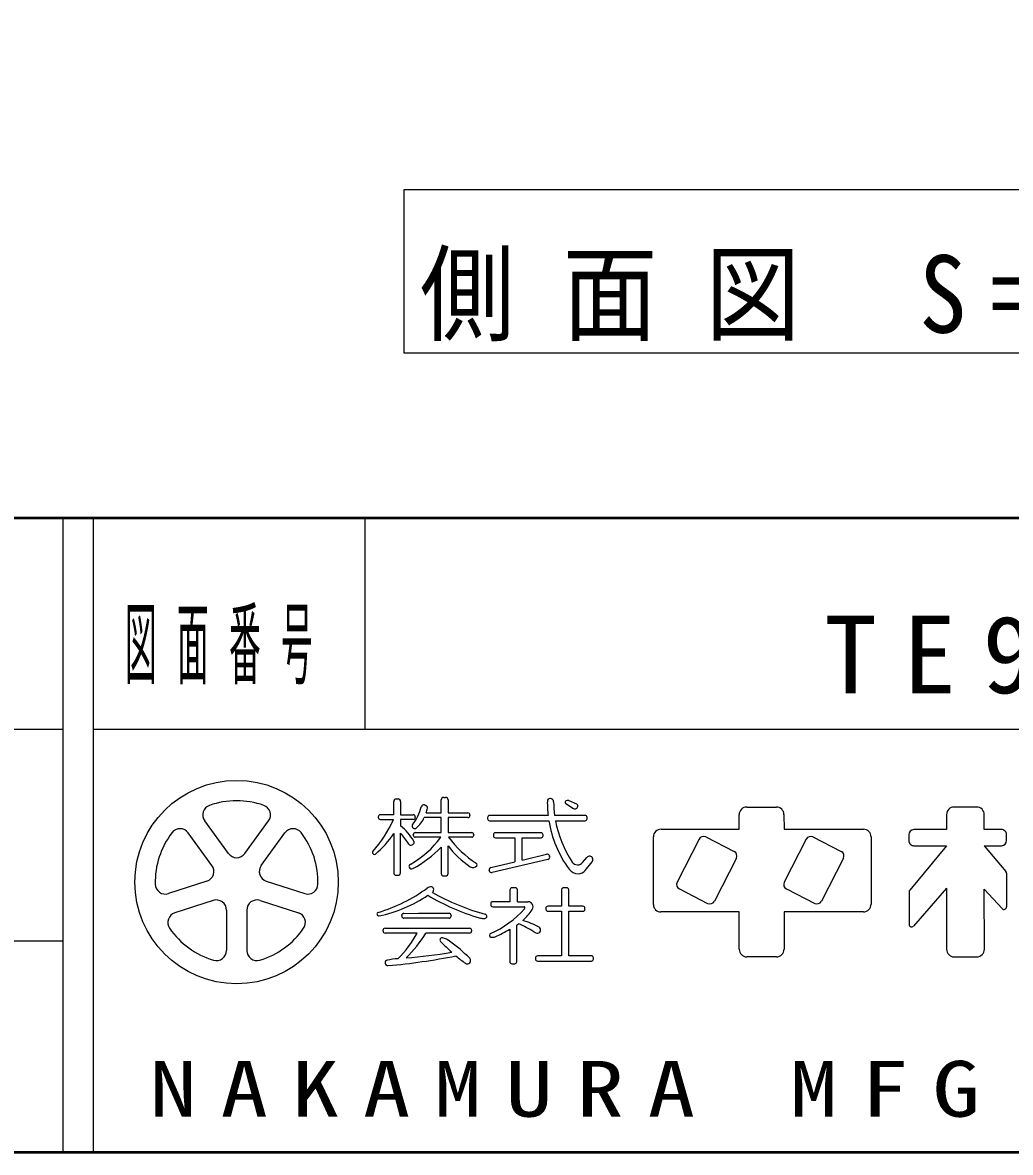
# Model space of a CAD drawing. Units: millimetres at full size; details may follow other scales. Extents: x 0 to 22500, y 0 to 15420.
# Drawn here: x 18580 to 20543, y 0 to 2245 of the extents above; entities that cross this region are included whole.
import ezdxf

# ---------------------------------------------------------------- set-up
doc = ezdxf.new("R2010")
doc.units = ezdxf.units.MM
doc.layers.add('FMT-TXT', color=2, linetype='Continuous')
doc.layers.add('外形', color=7, linetype='Continuous', lineweight=13)
doc.layers.add('文字', color=2, linetype='Continuous', lineweight=25)
doc.styles.add('ＭＳ ゴシック', font='')
doc.styles.get('ＭＳ ゴシック').set_extended_font_data('MS Gothic')

msp = doc.modelspace()

# ---------------------------------------------------------------- linework, layer by layer
at = {"layer": '外形', "lineweight": 50}
msp.add_line((22500, 1260), (0, 1260), dxfattribs=at)
at = {"layer": '外形', "lineweight": 25}
for p, q in [((18660, 1260), (18660, 0)), ((18720, 1260), (18720, 0)), ((18660, 840), (12900, 840)), ((22500, 840), (18720, 840)), ((18660, 420), (9600, 420))]:
    msp.add_line(p, q, dxfattribs=at)
at = {"layer": '外形', "color": 3, "lineweight": 25}
msp.add_line((19260, 1260), (19260, 840), dxfattribs=at)
at = {"layer": '外形', "color": 2, "lineweight": 25}
for p, q in [((19317.298, 670.85), (19317.298, 697.427)), ((19322.338, 702.467), (19325.837, 702.467)), ((19330.877, 697.429), (19330.891, 670.85)), ((19411.607, 674.449), (19411.607, 700.316)), ((19416.647, 705.356), (19420.33, 705.356)), ((19425.37, 700.325), (19425.416, 674.449)), ((19628.726, 703.104), (19627.62, 703.104)), ((19658.829, 697.902), (19658.583, 697.656)), ((19665.043, 699.116), (19680.341, 692.66)), ((19378.357, 690.444), (19381.02, 689.632)), ((19381.884, 674.449), (19411.607, 674.449)), ((19425.416, 674.449), (19464.813, 674.449)), ((19658.924, 693.806), (19673.425, 683.703)), ((19682.674, 686.082), (19682.74, 686.214)), ((20018.811, 686.266), (20077.627, 686.266)), ((20475.652, 686.266), (20430.988, 686.266)), ((18988.824, 593.797), (18941.699, 658.659)), ((19021.443, 593.797), (19068.568, 658.659)), ((19286.654, 666.818), (19286.654, 665.702)), ((19290.683, 661.67), (19316.653, 661.652)), ((19317.298, 670.85), (19290.686, 670.85)), ((19330.891, 670.85), (19356.181, 670.85)), ((19356.183, 661.67), (19330.891, 661.652)), ((19330.891, 661.652), (19330.891, 649.143)), ((19360.213, 666.818), (19360.213, 665.702)), ((19411.607, 665.412), (19377.98, 665.412)), ((19411.607, 635.338), (19411.607, 665.412)), ((19464.806, 665.344), (19425.416, 665.412)), ((19425.416, 665.412), (19425.416, 635.338)), ((19468.845, 670.417), (19468.845, 669.376)), ((19503.681, 665.538), (19503.681, 663.124)), ((19624.058, 669.57), (19507.713, 669.57)), ((19507.713, 659.092), (19625.393, 659.092)), ((19697.439, 669.658), (19637.067, 669.586)), ((19638.765, 659.092), (19697.444, 659.092)), ((19701.476, 663.124), (19701.476, 665.626)), ((20003.691, 642.163), (20003.691, 671.146)), ((20092.747, 671.246), (20092.939, 642.163)), ((20415.868, 671.19), (20415.781, 641.391)), ((20490.772, 641.391), (20490.772, 671.146)), ((18956.204, 570.098), (18909.079, 634.96)), ((19054.063, 570.098), (19101.188, 634.96)), ((19317.298, 633.358), (19317.298, 555.719)), ((19330.786, 555.712), (19330.891, 634.083)), ((19356.083, 630.334), (19356.083, 631.348)), ((19356.271, 644.136), (19356.35, 644.086)), ((19360.118, 635.38), (19411.607, 635.338)), ((19425.416, 635.338), (19472.429, 635.338)), ((19476.461, 631.306), (19476.461, 630.332)), ((19515.316, 631.1), (19515.316, 629.29)), ((19610.005, 635.132), (19519.348, 635.132)), ((19614.037, 629.215), (19614.037, 631.1)), ((19848.42, 642.233), (20003.691, 642.163)), ((20092.939, 642.163), (20250.638, 642.163)), ((20340.835, 631.311), (20340.835, 619.465)), ((20415.781, 641.391), (20350.915, 641.391)), ((20524.909, 641.568), (20490.772, 641.391)), ((20535.041, 619.523), (20535.041, 631.488)), ((19353.777, 610.858), (19355.193, 611.556)), ((19410.644, 626.302), (19360.115, 626.302)), ((19411.607, 606.787), (19411.607, 554.492)), ((19425.366, 554.487), (19425.416, 609.428)), ((19472.428, 626.3), (19426.49, 626.302)), ((19519.34, 625.258), (19557.792, 625.182)), ((19557.792, 625.183), (19557.792, 577.468)), ((19572.384, 580.967), (19572.384, 625.183)), ((19572.384, 625.183), (19610.005, 625.183)), ((19833.293, 492.822), (19833.293, 627.113)), ((19923.97, 622.364), (19880.496, 537.042)), ((19937.527, 626.769), (19993.706, 598.144)), ((20136.79, 622.364), (20093.316, 537.042)), ((20150.347, 626.769), (20206.526, 598.144)), ((20265.758, 627.043), (20265.758, 493.018)), ((20415.781, 609.443), (20342.616, 521.236)), ((20350.924, 609.385), (20415.781, 609.443)), ((20490.772, 609.443), (20524.961, 609.443)), ((20490.772, 609.443), (20533.865, 557.991)), ((19277.083, 592.724), (19276.442, 593.148)), ((19572.384, 580.967), (19620.949, 592.616)), ((19626.985, 589.048), (19627.117, 588.567)), ((19692.706, 576.015), (19700.859, 586.019)), ((19998.111, 584.587), (19954.638, 499.265)), ((20210.931, 584.587), (20167.458, 499.265)), ((19347.934, 567.186), (19348.259, 566.458)), ((19481.874, 568.546), (19482.606, 569.39)), ((19510.519, 566.129), (19557.792, 577.468)), ((19623.414, 582.328), (19512.862, 556.252)), ((19682.573, 571.375), (19682.939, 571.375)), ((19697.654, 560.06), (19711.646, 577.228)), ((18946.124, 539.075), (18869.875, 514.3)), ((19064.143, 539.075), (19140.393, 514.3)), ((19322.338, 550.679), (19325.746, 550.679)), ((19416.647, 549.452), (19420.326, 549.452)), ((19506.719, 560.421), (19506.708, 560.492)), ((19683.814, 553.564), (19683.98, 553.564)), ((20535.041, 554.755), (20535.041, 487.843)), ((19548.33, 521.845), (19548.33, 498.17)), ((19559.012, 525.885), (19552.362, 525.885)), ((19563.044, 498.17), (19563.044, 521.853)), ((19650.597, 521.844), (19650.669, 489.133)), ((19660.981, 525.885), (19654.629, 525.885)), ((19665.013, 489.133), (19665.013, 521.853)), ((19884.901, 523.485), (19941.08, 494.86)), ((20097.721, 523.485), (20153.9, 494.86)), ((20341.455, 518.018), (20341.455, 453.153)), ((20415.781, 524.912), (20350.293, 449.84)), ((20415.781, 524.912), (20415.781, 403.745)), ((20490.963, 403.769), (20490.772, 523.198)), ((20490.772, 523.198), (20526.285, 484.438)), ((18958.584, 500.728), (18882.334, 475.953)), ((19051.683, 500.728), (19127.933, 475.953)), ((19510.007, 494.138), (19510.007, 492.203)), ((19548.33, 498.17), (19514.039, 498.17)), ((19563.044, 498.17), (19584.112, 498.17)), ((18984.974, 481.555), (18984.974, 401.381)), ((19025.294, 481.555), (19025.294, 401.381)), ((19337.448, 475.01), (19366.6, 475.056)), ((19366.6, 475.056), (19427.405, 475.056)), ((19514.039, 488.171), (19575.587, 488.171)), ((19619.476, 485.101), (19619.476, 483.264)), ((19623.493, 479.232), (19650.669, 479.134)), ((19650.669, 489.133), (19623.508, 489.133)), ((19650.669, 479.134), (19650.669, 390.515)), ((19693.236, 489.047), (19665.013, 489.133)), ((19665.013, 390.515), (19665.013, 479.134)), ((19665.013, 479.134), (19693.224, 479.134)), ((19697.256, 483.166), (19697.256, 485.015)), ((20003.691, 477.702), (19848.413, 477.702)), ((20003.882, 403.706), (20003.691, 477.702)), ((20250.657, 477.898), (20092.939, 477.702)), ((20092.939, 477.702), (20092.939, 403.745)), ((19333.423, 469.423), (19333.423, 470.978)), ((19427.405, 465.391), (19337.455, 465.391)), ((19431.437, 471.024), (19431.437, 469.423)), ((19496.173, 464.934), (19498.532, 464.934)), ((19502.312, 468.827), (19502.312, 468.714)), ((19561.855, 378.777), (19561.855, 451.846)), ((19296.095, 439.9), (19296.095, 441.431)), ((19364.07, 435.868), (19300.127, 435.868)), ((19300.144, 445.463), (19318.195, 445.386)), ((19318.195, 445.386), (19468.168, 445.386)), ((19468.168, 435.868), (19381.204, 435.868)), ((19472.2, 441.354), (19472.2, 439.9)), ((19547.949, 443.783), (19547.949, 378.771)), ((19599.022, 386.483), (19599.022, 384.241)), ((19650.669, 390.515), (19603.054, 390.515)), ((19710.215, 390.569), (19665.013, 390.515)), ((19714.252, 384.241), (19714.252, 386.537)), ((20077.819, 388.625), (20019.002, 388.625)), ((20430.901, 388.625), (20475.843, 388.625)), ((19551.981, 374.739), (19557.823, 374.739)), ((19603.054, 380.209), (19710.22, 380.209))]:
    msp.add_line(p, q, dxfattribs=at)
at = {"layer": '外形', "lineweight": 50}
msp.add_lwpolyline([(0, 0), (0, 15420), (22500, 15420), (22500, 0)], close=True, dxfattribs=at)
at = {"layer": '外形', "color": 2, "lineweight": 25}
msp.add_circle((19005.134, 537.051), 202.101, dxfattribs=at)
for centre, radius, start, end in [((19005.134, 537.051), 161.694, 70.55159, 109.44841), ((19322.338, 697.427), 5.04, 90, 180), ((19325.837, 697.427), 5.04, 0.03071, 90), ((19416.647, 700.316), 5.04, 90, 180), ((19420.33, 700.316), 5.04, 0.10171, 90), ((19844.391, 694.489), 221.84, 179.05504, 186.44956), ((19627.62, 698.064), 5.04, 90, 179.05504), ((19628.726, 696.804), 6.3, 0.73865, 90), ((19856.74, 699.744), 221.734, 180.73865, 187.81715), ((19660.365, 695.874), 2.52, 135, 235.13411), ((19662.838, 693.892), 5.67, 67.11966, 135), ((18958.009, 670.509), 20.16, 109.44841, 216), ((19052.259, 670.509), 20.16, 324, 70.55159), ((19271.836, 713.276), 103.591, 323.32664, 345.25207), ((19376.888, 685.622), 5.04, 73.05496, 165.25207), ((19379.551, 684.811), 5.04, 348.15042, 73.05496), ((19311.486, 699.092), 74.586, 340.70702, 348.15042), ((19464.813, 670.417), 4.032, 0, 90), ((19677.026, 688.872), 6.3, 235.13411, 333.70884), ((19678.504, 688.307), 4.725, 333.70884, 67.11966), ((20018.811, 671.146), 15.12, 90, 180), ((20077.627, 671.146), 15.12, 0.37848, 90), ((20430.988, 671.146), 15.12, 90, 179.83438), ((20475.652, 671.146), 15.12, 0, 90), ((19091.225, 760.993), 246.346, 318.53178, 336.218), ((19290.686, 666.818), 4.032, 90, 180), ((19290.686, 665.702), 4.032, 180, 269.96094), ((19358.964, 648.396), 5.04, 143.32664, 237.70815), ((19356.181, 666.818), 4.032, 0, 90), ((19356.181, 665.702), 4.032, 270.03997, 0), ((19311.486, 699.092), 74.586, 313.1417, 333.15639), ((19464.813, 669.376), 4.032, 269.90077, 0), ((19507.713, 665.538), 4.032, 90, 180), ((19507.713, 663.124), 4.032, 180, 270), ((19844.391, 694.489), 221.84, 189.18129, 216.51269), ((19856.74, 699.744), 221.734, 190.56412, 213.61207), ((19697.444, 665.626), 4.032, 0, 90.06898), ((19697.444, 663.124), 4.032, 270, 0), ((19005.134, 537.051), 161.694, 142.55159, 181.44841), ((18892.77, 623.11), 20.16, 36, 142.55159), ((19117.498, 623.11), 20.16, 37.44841, 144), ((19005.134, 537.051), 161.694, 358.55159, 37.44841), ((19175.659, 724.448), 168.402, 308.62833, 327.25422), ((19252.632, 554.694), 122.659, 31.45806, 50.35526), ((19206.968, 522.147), 166.994, 32.81567, 42.09068), ((19360.115, 631.348), 4.032, 89.95342, 180), ((19360.115, 630.334), 4.032, 180, 270), ((19359.043, 648.347), 5.04, 237.70815, 313.1417), ((19472.429, 631.306), 4.032, 0, 90), ((19472.429, 630.332), 4.032, 269.99752, 0), ((19519.348, 631.1), 4.032, 90, 180), ((19519.348, 629.29), 4.032, 180, 269.8862), ((19610.005, 631.1), 4.032, 0, 90), ((19610.005, 629.215), 4.032, 270, 0), ((19848.413, 627.113), 15.12, 89.97387, 180), ((20250.638, 627.043), 15.12, 0, 90), ((20350.915, 631.311), 10.08, 90, 180), ((20524.961, 631.488), 10.08, 0, 90.29595), ((19351.548, 615.378), 5.04, 212.81567, 296.25232), ((19264.429, 730.147), 179.34, 298.38978, 324.61681), ((19352.963, 616.076), 5.04, 296.25232, 31.45806), ((19248.545, 763.398), 226.089, 298.15867, 316.15596), ((19557.391, 704.202), 162.48, 215.68313, 237.27131), ((19597.449, 751.917), 212.147, 216.30733, 236.72135), ((19932.951, 617.787), 10.08, 63, 153), ((20145.771, 617.787), 10.08, 63, 153), ((20350.915, 619.465), 10.08, 180, 270.05143), ((20524.961, 619.523), 10.08, 270, 0), ((19005.134, 605.647), 20.16, 216, 324), ((19278.178, 595.776), 3.15, 138.53178, 236.5396), ((19278.82, 595.352), 3.15, 236.5396, 308.62833), ((19622.124, 587.715), 5.04, 15.34193, 103.48779), ((19622.257, 587.233), 5.04, 283.27187, 15.34193), ((19706.253, 581.623), 6.958, 320.82004, 140.82004), ((19989.13, 589.163), 10.08, 333, 63), ((20201.95, 589.163), 10.08, 333, 63), ((18939.895, 558.248), 20.16, 288, 36), ((19070.373, 558.248), 20.16, 144, 252), ((19351.616, 568.829), 4.032, 118.38978, 204.04766), ((19352.861, 568.512), 5.04, 204.04766, 298.15867), ((19474.995, 575.998), 10.08, 237.27131, 319.03632), ((19478.829, 571.189), 4.032, 319.03632, 56.72135), ((19511.694, 561.228), 5.04, 103.48779, 188.39767), ((19683.814, 575.614), 22.05, 216.51269, 270), ((19682.573, 583.975), 12.6, 213.61207, 270), ((19682.939, 583.975), 12.6, 270, 320.82004), ((19322.338, 555.719), 5.04, 180, 270), ((19325.746, 555.719), 5.04, 270, 359.92302), ((19416.647, 554.492), 5.04, 180, 270), ((19420.326, 554.492), 5.04, 270, 359.94756), ((19511.705, 561.157), 5.04, 188.39767, 283.27187), ((19683.98, 571.204), 17.64, 270, 320.82004), ((20530.001, 554.755), 5.04, 0, 39.94734), ((18863.645, 533.473), 20.16, 181.44841, 288), ((19146.622, 533.473), 20.16, 252, 358.55159), ((19195.914, 781.05), 317.31, 286.5979, 306.30669), ((19390.702, 515.943), 11.665, 80.51157, 126.30669), ((19391.795, 522.477), 5.04, 359.89486, 80.51157), ((19388.882, 522.482), 7.952, 310.55637, 359.89486), ((19634.948, 951.024), 496.883, 240.99984, 254.13419), ((19552.362, 521.853), 4.032, 90, 180.11549), ((19559.012, 521.853), 4.032, 0, 90), ((19654.629, 521.853), 4.032, 90, 180.12691), ((19660.981, 521.853), 4.032, 0, 90), ((19889.478, 532.466), 10.08, 153, 243), ((20102.298, 532.466), 10.08, 153, 243), ((20346.495, 518.018), 5.04, 140.32511, 180), ((18964.814, 481.555), 20.16, 0, 108), ((19045.454, 481.555), 20.16, 72, 180), ((19237.291, 725.677), 260.588, 281.27769, 304.53893), ((19613.21, 892.655), 444.646, 239.12538, 253.54383), ((19514.039, 494.138), 4.032, 90, 180), ((19584.112, 488.09), 10.08, 326.5956, 90), ((19945.657, 503.841), 10.08, 243, 333), ((20158.477, 503.841), 10.08, 243, 333), ((18888.564, 456.78), 20.16, 108, 214.55159), ((19121.703, 456.78), 20.16, 325.44841, 72), ((19287.562, 473.58), 3.528, 106.5979, 281.27769), ((19337.455, 470.978), 4.032, 90.09097, 180), ((19427.405, 471.024), 4.032, 0, 90), ((19497.902, 468.827), 4.41, 0, 74.13419), ((19427.788, 619.024), 201.6, 294.05223, 317.937), ((19514.039, 492.203), 4.032, 180, 270), ((19502.252, 542.076), 108.139, 311.47782, 326.5956), ((19575.587, 485.651), 2.52, 317.937, 90), ((19623.508, 485.101), 4.032, 90, 180), ((19623.508, 483.264), 4.032, 180, 269.79364), ((19693.224, 483.166), 4.032, 270, 0), ((19693.224, 485.015), 4.032, 0, 89.82496), ((19848.413, 492.822), 15.12, 180, 270), ((20250.638, 493.018), 15.12, 270.07124, 0), ((20530.001, 487.843), 5.04, 222.49695, 0), ((19337.455, 469.423), 4.032, 180, 270), ((19427.405, 469.423), 4.032, 270, 0), ((19496.173, 496.434), 31.5, 253.54383, 270), ((19498.532, 468.714), 3.78, 270, 0), ((19502.252, 542.076), 108.139, 303.44766, 305.5445), ((19515.153, 319.607), 143.462, 55.91756, 69.61834), ((19523.043, 296.68), 172.057, 61.15895, 72.81614), ((20346.495, 453.153), 5.04, 180, 318.90041), ((19005.134, 537.051), 161.694, 214.55159, 253.44841), ((19005.134, 537.051), 161.694, 286.55159, 325.44841), ((19300.127, 441.431), 4.032, 89.75609, 180), ((19300.127, 439.9), 4.032, 180, 270), ((19174.995, 538.713), 215.236, 314.36877, 331.45657), ((19153.173, 577.276), 268.318, 314.66895, 328.19587), ((19413.544, 422.279), 4.347, 73.96526, 223.41964), ((19468.168, 441.354), 4.032, 0, 90), ((19468.168, 439.9), 4.032, 270, 0), ((19511.495, 431.476), 3.78, 114.05223, 254.34738), ((19513.874, 439.969), 12.6, 254.34738, 294.3427), ((19410.613, 668.213), 263.115, 294.3427, 301.46375), ((19606.138, 454.08), 18.9, 235.91756, 255.58401), ((19603.001, 441.877), 6.3, 255.58401, 61.15895), ((19674.35, 669.08), 363.416, 223.41964, 228.2791), ((19402.564, 384.073), 44.1, 54.05931, 73.96526), ((19238.271, 157.451), 324.01, 44.77854, 54.05931), ((18964.814, 401.381), 20.16, 253.44841, 0), ((19045.454, 401.381), 20.16, 180, 286.55159), ((19305.706, 376.584), 5.554, 100.57146, 275.28138), ((19342.865, 177.48), 208.096, 94.7858, 100.57146), ((19182.504, 1709.374), 1344.027, 275.28138, 281.09041), ((19263.443, 1378.419), 995.056, 274.51667, 279.78158), ((19674.35, 669.08), 363.416, 230.05909, 233.8086), ((19463.621, 381.065), 6.542, 233.8086, 44.77854), ((19603.054, 386.483), 4.032, 90, 180), ((19603.054, 384.241), 4.032, 180, 270), ((19710.22, 386.537), 4.032, 0, 90.06778), ((19710.22, 384.241), 4.032, 270, 0), ((20019.002, 403.745), 15.12, 180.14812, 270), ((20077.819, 403.745), 15.12, 270, 0), ((20430.901, 403.745), 15.12, 180, 270), ((20475.843, 403.745), 15.12, 270, 0.09198), ((19551.981, 378.771), 4.032, 180, 270), ((19557.823, 378.771), 4.032, 270, 0.07609)]:
    msp.add_arc(centre, radius, start, end, dxfattribs=at)
at = {"layer": '文字'}
msp.add_lwpolyline([(19337.318, 1912.72), (19337.318, 1588.72), (21383.75, 1588.72), (21383.75, 1912.72)], close=True, dxfattribs=at)

# ---------------------------------------------------------------- texts
at = {"layer": 'FMT-TXT', "insert": (20880, 910), "char_height": 154, "attachment_point": 8, "style": 'ＭＳ ゴシック'}
msp.add_mtext('\\T1.5;TE9M-3010', dxfattribs=at)
at = {"layer": '外形', "color": 2, "style": 'ＭＳ ゴシック'}
for s, insert, char_height, attachment_point in [('\\T1.64;\\W0.35;図面番号', (18990, 930), 132, 8), ('\\T1.5;\\W1.25;NAKAMURA\\~MFG.\\~CORPORATION', (18831.699, 69.105), 110.9, 7)]:
    msp.add_mtext(s, dxfattribs=dict(at, insert=insert, char_height=char_height, attachment_point=attachment_point))
at = {"layer": '文字', "insert": (20360.541, 1610.727), "char_height": 154, "attachment_point": 8, "style": 'ＭＳ ゴシック'}
msp.add_mtext('\\T1.5;\\W0.9;側面図\\~S=1／60', dxfattribs=at)

doc.saveas('drawing.dxf')
